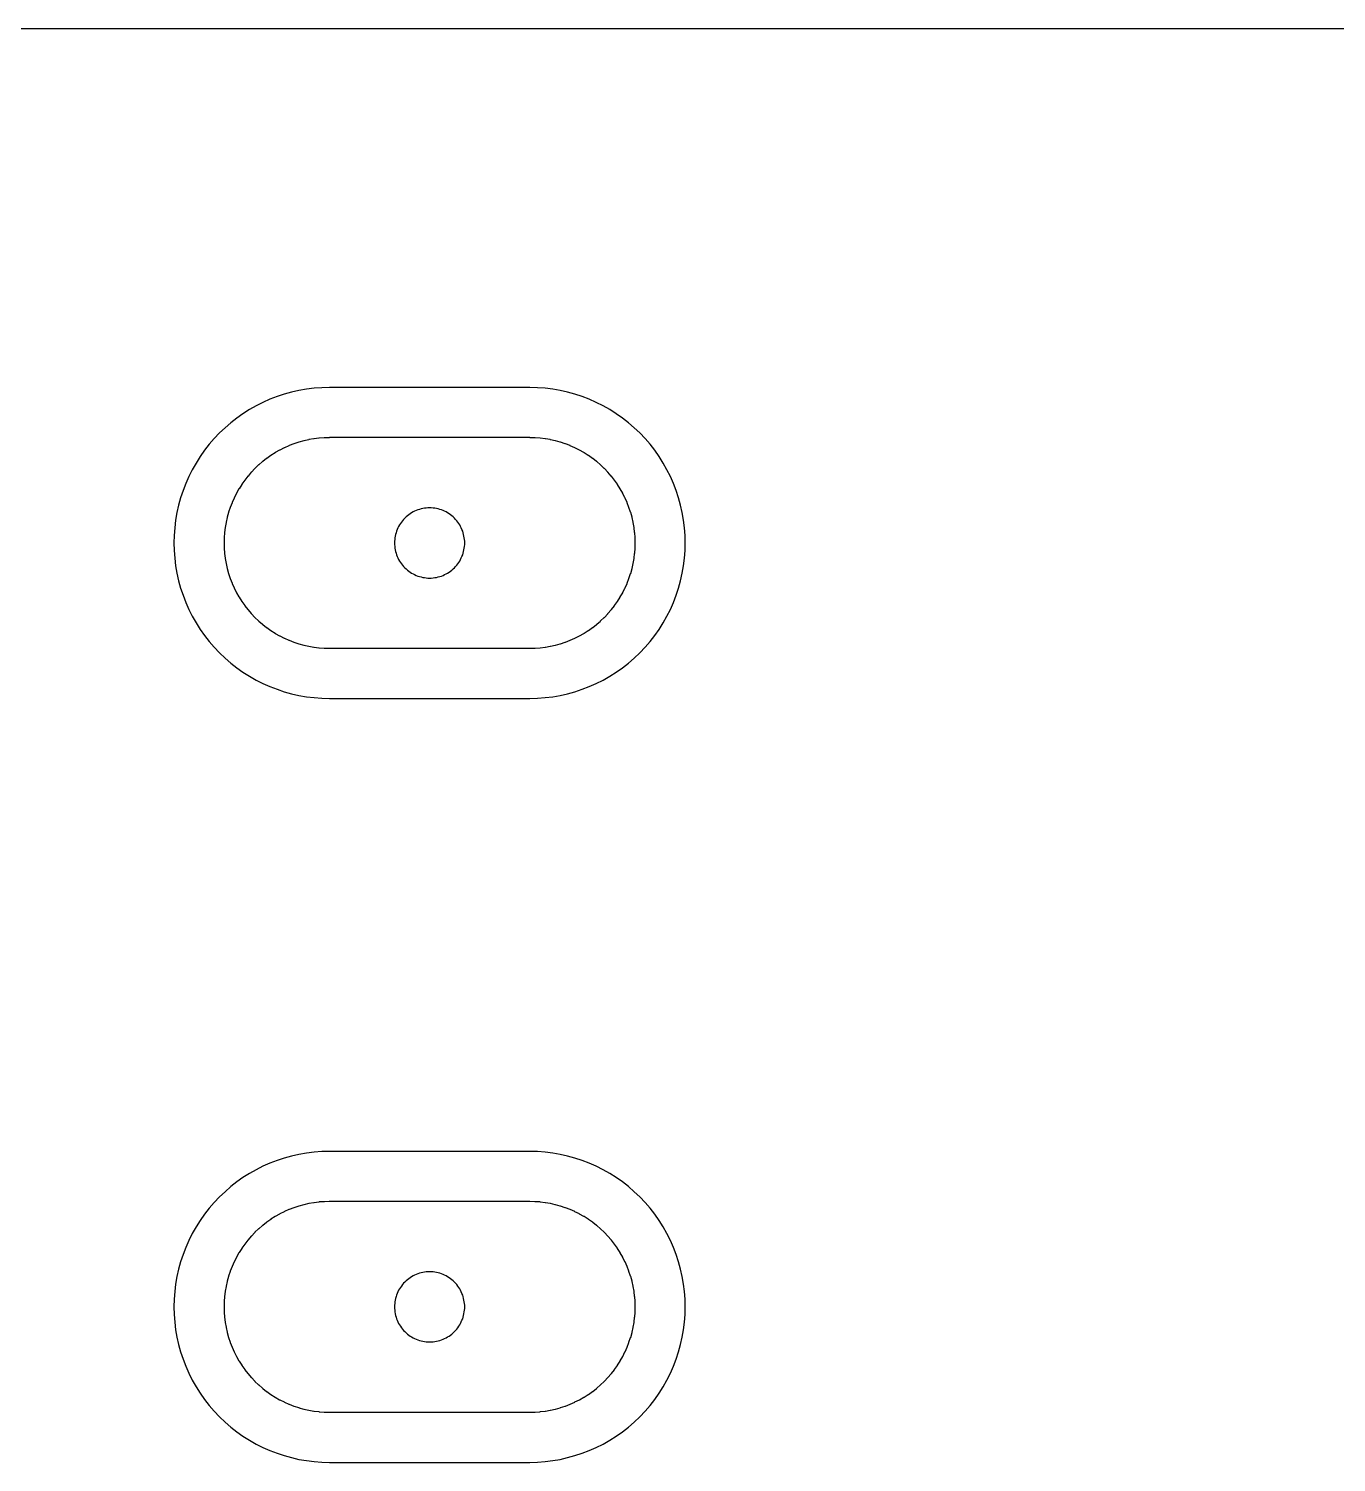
# Model space of a CAD drawing. Header units: millimetres. Extents: x -0.1 to 60, y -80 to 0.1.
# Drawn here: x 16.96 to 30, y -14.25 to 0.05 of the extents above; entities that cross this region are included whole.
import ezdxf

# ---------------------------------------------------------------- set-up
doc = ezdxf.new("R2010")
doc.units = ezdxf.units.MM

msp = doc.modelspace()

# ---------------------------------------------------------------- linework, layer by layer
for points in [[(60, 0.05), (0, 0.05)], [(21.954, -3.529), (19.956, -3.529), (19.879, -3.531), (19.803, -3.537), (19.727, -3.546), (19.652, -3.559), (19.578, -3.576), (19.505, -3.596), (19.433, -3.62), (19.362, -3.647), (19.292, -3.678), (19.224, -3.712), (19.158, -3.75), (19.093, -3.791), (19.031, -3.834), (18.971, -3.881), (18.914, -3.931), (18.858, -3.983), (18.806, -4.039), (18.756, -4.096), (18.709, -4.156), (18.666, -4.218), (18.625, -4.283), (18.587, -4.349), (18.553, -4.417), (18.522, -4.487), (18.495, -4.558), (18.471, -4.63), (18.451, -4.703), (18.434, -4.777), (18.421, -4.852), (18.412, -4.928), (18.406, -5.004), (18.404, -5.08), (18.406, -5.156), (18.412, -5.232), (18.421, -5.308), (18.434, -5.383), (18.451, -5.457), (18.471, -5.53), (18.495, -5.602), (18.522, -5.673), (18.553, -5.743), (18.587, -5.811), (18.625, -5.877), (18.666, -5.942), (18.709, -6.004), (18.756, -6.064), (18.806, -6.121), (18.858, -6.177), (18.914, -6.229), (18.971, -6.279), (19.031, -6.326), (19.093, -6.369), (19.158, -6.41), (19.224, -6.448), (19.292, -6.482), (19.362, -6.513), (19.433, -6.54), (19.505, -6.564), (19.578, -6.584), (19.652, -6.601), (19.727, -6.614), (19.803, -6.623), (19.879, -6.629), (19.956, -6.631), (21.954, -6.631), (22.031, -6.629), (22.107, -6.623), (22.183, -6.614), (22.258, -6.601), (22.332, -6.584), (22.405, -6.564), (22.477, -6.54), (22.548, -6.513), (22.618, -6.482), (22.686, -6.448), (22.752, -6.41), (22.817, -6.369), (22.879, -6.326), (22.939, -6.279), (22.996, -6.229), (23.052, -6.177), (23.104, -6.121), (23.154, -6.064), (23.201, -6.004), (23.244, -5.942), (23.285, -5.877), (23.323, -5.811), (23.357, -5.743), (23.388, -5.673), (23.415, -5.602), (23.439, -5.53), (23.459, -5.457), (23.476, -5.383), (23.489, -5.308), (23.498, -5.232), (23.504, -5.156), (23.506, -5.08), (23.504, -5.004), (23.498, -4.928), (23.489, -4.852), (23.476, -4.777), (23.459, -4.703), (23.439, -4.63), (23.415, -4.558), (23.388, -4.487), (23.357, -4.417), (23.323, -4.349), (23.285, -4.283), (23.244, -4.218), (23.201, -4.156), (23.154, -4.096), (23.104, -4.039), (23.052, -3.983), (22.996, -3.931), (22.939, -3.881), (22.879, -3.834), (22.817, -3.791), (22.752, -3.75), (22.686, -3.712), (22.618, -3.678), (22.548, -3.647), (22.477, -3.62), (22.405, -3.596), (22.332, -3.576), (22.258, -3.559), (22.183, -3.546), (22.107, -3.537), (22.031, -3.531), (21.954, -3.529)], [(21.955, -4.029), (19.955, -4.029), (19.954, -4.03), (19.905, -4.031), (19.902, -4.031), (19.853, -4.034), (19.851, -4.035), (19.802, -4.041), (19.8, -4.041), (19.751, -4.049), (19.749, -4.05), (19.701, -4.061), (19.699, -4.061), (19.651, -4.074), (19.649, -4.075), (19.602, -4.091), (19.6, -4.091), (19.554, -4.109), (19.552, -4.11), (19.507, -4.13), (19.505, -4.131), (19.461, -4.153), (19.459, -4.154), (19.416, -4.178), (19.414, -4.18), (19.372, -4.206), (19.37, -4.207), (19.33, -4.236), (19.328, -4.237), (19.29, -4.267), (19.288, -4.269), (19.25, -4.301), (19.249, -4.302), (19.213, -4.336), (19.211, -4.338), (19.177, -4.374), (19.176, -4.375), (19.144, -4.413), (19.142, -4.415), (19.112, -4.453), (19.111, -4.455), (19.082, -4.495), (19.081, -4.497), (19.055, -4.539), (19.053, -4.541), (19.029, -4.584), (19.028, -4.586), (19.006, -4.63), (19.005, -4.632), (18.985, -4.677), (18.984, -4.679), (18.966, -4.725), (18.966, -4.727), (18.95, -4.774), (18.949, -4.776), (18.936, -4.824), (18.936, -4.826), (18.925, -4.874), (18.924, -4.876), (18.916, -4.925), (18.916, -4.927), (18.91, -4.976), (18.909, -4.978), (18.906, -5.027), (18.906, -5.03), (18.905, -5.079), (18.905, -5.081), (18.906, -5.13), (18.906, -5.133), (18.909, -5.182), (18.91, -5.184), (18.916, -5.233), (18.916, -5.235), (18.924, -5.284), (18.925, -5.286), (18.936, -5.334), (18.936, -5.336), (18.949, -5.384), (18.95, -5.386), (18.966, -5.433), (18.966, -5.435), (18.984, -5.481), (18.985, -5.483), (19.005, -5.528), (19.006, -5.53), (19.028, -5.574), (19.029, -5.576), (19.053, -5.619), (19.055, -5.621), (19.081, -5.663), (19.082, -5.665), (19.111, -5.705), (19.112, -5.707), (19.142, -5.745), (19.144, -5.747), (19.176, -5.785), (19.177, -5.786), (19.211, -5.822), (19.213, -5.824), (19.249, -5.858), (19.25, -5.859), (19.288, -5.891), (19.29, -5.893), (19.328, -5.923), (19.33, -5.924), (19.37, -5.953), (19.372, -5.954), (19.414, -5.98), (19.416, -5.982), (19.459, -6.006), (19.461, -6.007), (19.505, -6.029), (19.507, -6.03), (19.552, -6.05), (19.554, -6.051), (19.6, -6.069), (19.602, -6.069), (19.649, -6.085), (19.651, -6.086), (19.699, -6.099), (19.701, -6.099), (19.749, -6.11), (19.751, -6.111), (19.8, -6.119), (19.802, -6.119), (19.851, -6.125), (19.853, -6.126), (19.902, -6.129), (19.905, -6.129), (19.954, -6.13), (19.955, -6.131), (21.955, -6.131), (21.956, -6.13), (22.005, -6.129), (22.008, -6.129), (22.057, -6.126), (22.059, -6.125), (22.108, -6.119), (22.11, -6.119), (22.159, -6.111), (22.161, -6.11), (22.209, -6.099), (22.211, -6.099), (22.259, -6.086), (22.261, -6.085), (22.308, -6.069), (22.31, -6.069), (22.356, -6.051), (22.358, -6.05), (22.403, -6.03), (22.405, -6.029), (22.449, -6.007), (22.451, -6.006), (22.494, -5.982), (22.496, -5.98), (22.538, -5.954), (22.54, -5.953), (22.58, -5.924), (22.582, -5.923), (22.62, -5.893), (22.622, -5.891), (22.66, -5.859), (22.661, -5.858), (22.697, -5.824), (22.699, -5.822), (22.733, -5.786), (22.734, -5.785), (22.766, -5.747), (22.768, -5.745), (22.798, -5.707), (22.799, -5.705), (22.828, -5.665), (22.829, -5.663), (22.855, -5.621), (22.857, -5.619), (22.881, -5.576), (22.882, -5.574), (22.904, -5.53), (22.905, -5.528), (22.925, -5.483), (22.926, -5.481), (22.944, -5.435), (22.944, -5.433), (22.96, -5.386), (22.961, -5.384), (22.974, -5.336), (22.974, -5.334), (22.985, -5.286), (22.986, -5.284), (22.994, -5.235), (22.994, -5.233), (23, -5.184), (23.001, -5.182), (23.004, -5.133), (23.004, -5.13), (23.005, -5.081), (23.005, -5.079), (23.004, -5.03), (23.004, -5.027), (23.001, -4.978), (23, -4.976), (22.994, -4.927), (22.994, -4.925), (22.986, -4.876), (22.985, -4.874), (22.974, -4.826), (22.974, -4.824), (22.961, -4.776), (22.96, -4.774), (22.944, -4.727), (22.944, -4.725), (22.926, -4.679), (22.925, -4.677), (22.905, -4.632), (22.904, -4.63), (22.882, -4.586), (22.881, -4.584), (22.857, -4.541), (22.855, -4.539), (22.829, -4.497), (22.828, -4.495), (22.799, -4.455), (22.798, -4.453), (22.768, -4.415), (22.766, -4.413), (22.734, -4.375), (22.733, -4.374), (22.699, -4.338), (22.697, -4.336), (22.661, -4.302), (22.66, -4.301), (22.622, -4.269), (22.62, -4.267), (22.582, -4.237), (22.58, -4.236), (22.54, -4.207), (22.538, -4.206), (22.496, -4.18), (22.494, -4.178), (22.451, -4.154), (22.449, -4.153), (22.405, -4.131), (22.403, -4.13), (22.358, -4.11), (22.356, -4.109), (22.31, -4.091), (22.308, -4.091), (22.261, -4.075), (22.259, -4.074), (22.211, -4.061), (22.209, -4.061), (22.161, -4.05), (22.159, -4.049), (22.11, -4.041), (22.108, -4.041), (22.059, -4.035), (22.057, -4.034), (22.008, -4.031), (22.005, -4.031), (21.956, -4.03), (21.955, -4.029)], [(21.305, -5.08), (21.305, -5.063), (21.303, -5.046), (21.301, -5.029), (21.298, -5.012), (21.294, -4.995), (21.29, -4.978), (21.285, -4.962), (21.278, -4.946), (21.271, -4.93), (21.264, -4.915), (21.255, -4.9), (21.246, -4.886), (21.236, -4.872), (21.226, -4.858), (21.214, -4.845), (21.202, -4.833), (21.19, -4.821), (21.177, -4.809), (21.163, -4.799), (21.149, -4.789), (21.135, -4.78), (21.12, -4.771), (21.105, -4.764), (21.089, -4.757), (21.073, -4.75), (21.057, -4.745), (21.04, -4.741), (21.023, -4.737), (21.006, -4.734), (20.989, -4.732), (20.972, -4.73), (20.955, -4.73), (20.938, -4.73), (20.921, -4.732), (20.904, -4.734), (20.887, -4.737), (20.87, -4.741), (20.853, -4.745), (20.837, -4.75), (20.821, -4.757), (20.805, -4.764), (20.79, -4.771), (20.775, -4.78), (20.761, -4.789), (20.747, -4.799), (20.733, -4.809), (20.72, -4.821), (20.708, -4.833), (20.696, -4.845), (20.684, -4.858), (20.674, -4.872), (20.664, -4.886), (20.655, -4.9), (20.646, -4.915), (20.639, -4.93), (20.632, -4.946), (20.625, -4.962), (20.62, -4.978), (20.616, -4.995), (20.612, -5.012), (20.609, -5.029), (20.607, -5.046), (20.605, -5.063), (20.605, -5.08), (20.605, -5.097), (20.607, -5.114), (20.609, -5.131), (20.612, -5.148), (20.616, -5.165), (20.62, -5.182), (20.625, -5.198), (20.632, -5.214), (20.639, -5.23), (20.646, -5.245), (20.655, -5.26), (20.664, -5.274), (20.674, -5.288), (20.684, -5.302), (20.696, -5.315), (20.708, -5.327), (20.72, -5.339), (20.733, -5.351), (20.747, -5.361), (20.761, -5.371), (20.775, -5.38), (20.79, -5.389), (20.805, -5.396), (20.821, -5.403), (20.837, -5.41), (20.853, -5.415), (20.87, -5.419), (20.887, -5.423), (20.904, -5.426), (20.921, -5.428), (20.938, -5.43), (20.955, -5.43), (20.972, -5.43), (20.989, -5.428), (21.006, -5.426), (21.023, -5.423), (21.04, -5.419), (21.057, -5.415), (21.073, -5.41), (21.089, -5.403), (21.105, -5.396), (21.12, -5.389), (21.135, -5.38), (21.149, -5.371), (21.163, -5.361), (21.177, -5.351), (21.19, -5.339), (21.202, -5.327), (21.214, -5.315), (21.226, -5.302), (21.236, -5.288), (21.246, -5.274), (21.255, -5.26), (21.264, -5.245), (21.271, -5.23), (21.278, -5.214), (21.285, -5.198), (21.29, -5.182), (21.294, -5.165), (21.298, -5.148), (21.301, -5.131), (21.303, -5.114), (21.305, -5.097), (21.305, -5.08)], [(21.954, -11.149), (19.956, -11.149), (19.879, -11.151), (19.803, -11.157), (19.727, -11.166), (19.652, -11.179), (19.578, -11.196), (19.505, -11.216), (19.433, -11.24), (19.362, -11.267), (19.292, -11.298), (19.224, -11.332), (19.158, -11.37), (19.093, -11.411), (19.031, -11.454), (18.971, -11.501), (18.914, -11.551), (18.858, -11.603), (18.806, -11.659), (18.756, -11.716), (18.709, -11.776), (18.666, -11.838), (18.625, -11.903), (18.587, -11.969), (18.553, -12.037), (18.522, -12.107), (18.495, -12.178), (18.471, -12.25), (18.451, -12.323), (18.434, -12.397), (18.421, -12.472), (18.412, -12.548), (18.406, -12.624), (18.404, -12.7), (18.406, -12.776), (18.412, -12.852), (18.421, -12.928), (18.434, -13.003), (18.451, -13.077), (18.471, -13.15), (18.495, -13.222), (18.522, -13.293), (18.553, -13.363), (18.587, -13.431), (18.625, -13.497), (18.666, -13.562), (18.709, -13.624), (18.756, -13.684), (18.806, -13.741), (18.858, -13.797), (18.914, -13.849), (18.971, -13.899), (19.031, -13.946), (19.093, -13.989), (19.158, -14.03), (19.224, -14.068), (19.292, -14.102), (19.362, -14.133), (19.433, -14.16), (19.505, -14.184), (19.578, -14.204), (19.652, -14.221), (19.727, -14.234), (19.803, -14.243), (19.879, -14.249), (19.956, -14.251), (21.954, -14.251), (22.031, -14.249), (22.107, -14.243), (22.183, -14.234), (22.258, -14.221), (22.332, -14.204), (22.405, -14.184), (22.477, -14.16), (22.548, -14.133), (22.618, -14.102), (22.686, -14.068), (22.752, -14.03), (22.817, -13.989), (22.879, -13.946), (22.939, -13.899), (22.996, -13.849), (23.052, -13.797), (23.104, -13.741), (23.154, -13.684), (23.201, -13.624), (23.244, -13.562), (23.285, -13.497), (23.323, -13.431), (23.357, -13.363), (23.388, -13.293), (23.415, -13.222), (23.439, -13.15), (23.459, -13.077), (23.476, -13.003), (23.489, -12.928), (23.498, -12.852), (23.504, -12.776), (23.506, -12.7), (23.504, -12.624), (23.498, -12.548), (23.489, -12.472), (23.476, -12.397), (23.459, -12.323), (23.439, -12.25), (23.415, -12.178), (23.388, -12.107), (23.357, -12.037), (23.323, -11.969), (23.285, -11.903), (23.244, -11.838), (23.201, -11.776), (23.154, -11.716), (23.104, -11.659), (23.052, -11.603), (22.996, -11.551), (22.939, -11.501), (22.879, -11.454), (22.817, -11.411), (22.752, -11.37), (22.686, -11.332), (22.618, -11.298), (22.548, -11.267), (22.477, -11.24), (22.405, -11.216), (22.332, -11.196), (22.258, -11.179), (22.183, -11.166), (22.107, -11.157), (22.031, -11.151), (21.954, -11.149)], [(21.955, -11.649), (19.955, -11.649), (19.954, -11.65), (19.905, -11.651), (19.902, -11.651), (19.853, -11.654), (19.851, -11.655), (19.802, -11.661), (19.8, -11.661), (19.751, -11.669), (19.749, -11.67), (19.701, -11.681), (19.699, -11.681), (19.651, -11.694), (19.649, -11.695), (19.602, -11.711), (19.6, -11.711), (19.554, -11.729), (19.552, -11.73), (19.507, -11.75), (19.505, -11.751), (19.461, -11.773), (19.459, -11.774), (19.416, -11.798), (19.414, -11.8), (19.372, -11.826), (19.37, -11.827), (19.33, -11.856), (19.328, -11.857), (19.29, -11.887), (19.288, -11.889), (19.25, -11.921), (19.249, -11.922), (19.213, -11.956), (19.211, -11.958), (19.177, -11.994), (19.176, -11.995), (19.144, -12.033), (19.142, -12.035), (19.112, -12.073), (19.111, -12.075), (19.082, -12.115), (19.081, -12.117), (19.055, -12.159), (19.053, -12.161), (19.029, -12.204), (19.028, -12.206), (19.006, -12.25), (19.005, -12.252), (18.985, -12.297), (18.984, -12.299), (18.966, -12.345), (18.966, -12.347), (18.95, -12.394), (18.949, -12.396), (18.936, -12.444), (18.936, -12.446), (18.925, -12.494), (18.924, -12.496), (18.916, -12.545), (18.916, -12.547), (18.91, -12.596), (18.909, -12.598), (18.906, -12.647), (18.906, -12.65), (18.905, -12.699), (18.905, -12.701), (18.906, -12.75), (18.906, -12.753), (18.909, -12.802), (18.91, -12.804), (18.916, -12.853), (18.916, -12.855), (18.924, -12.904), (18.925, -12.906), (18.936, -12.954), (18.936, -12.956), (18.949, -13.004), (18.95, -13.006), (18.966, -13.053), (18.966, -13.055), (18.984, -13.101), (18.985, -13.103), (19.005, -13.148), (19.006, -13.15), (19.028, -13.194), (19.029, -13.196), (19.053, -13.239), (19.055, -13.241), (19.081, -13.283), (19.082, -13.285), (19.111, -13.325), (19.112, -13.327), (19.142, -13.365), (19.144, -13.367), (19.176, -13.405), (19.177, -13.406), (19.211, -13.442), (19.213, -13.444), (19.249, -13.478), (19.25, -13.479), (19.288, -13.511), (19.29, -13.513), (19.328, -13.543), (19.33, -13.544), (19.37, -13.573), (19.372, -13.574), (19.414, -13.6), (19.416, -13.602), (19.459, -13.626), (19.461, -13.627), (19.505, -13.649), (19.507, -13.65), (19.552, -13.67), (19.554, -13.671), (19.6, -13.689), (19.602, -13.689), (19.649, -13.705), (19.651, -13.706), (19.699, -13.719), (19.701, -13.719), (19.749, -13.73), (19.751, -13.731), (19.8, -13.739), (19.802, -13.739), (19.851, -13.745), (19.853, -13.746), (19.902, -13.749), (19.905, -13.749), (19.954, -13.75), (19.955, -13.751), (21.955, -13.751), (21.956, -13.75), (22.005, -13.749), (22.008, -13.749), (22.057, -13.746), (22.059, -13.745), (22.108, -13.739), (22.11, -13.739), (22.159, -13.731), (22.161, -13.73), (22.209, -13.719), (22.211, -13.719), (22.259, -13.706), (22.261, -13.705), (22.308, -13.689), (22.31, -13.689), (22.356, -13.671), (22.358, -13.67), (22.403, -13.65), (22.405, -13.649), (22.449, -13.627), (22.451, -13.626), (22.494, -13.602), (22.496, -13.6), (22.538, -13.574), (22.54, -13.573), (22.58, -13.544), (22.582, -13.543), (22.62, -13.513), (22.622, -13.511), (22.66, -13.479), (22.661, -13.478), (22.697, -13.444), (22.699, -13.442), (22.733, -13.406), (22.734, -13.405), (22.766, -13.367), (22.768, -13.365), (22.798, -13.327), (22.799, -13.325), (22.828, -13.285), (22.829, -13.283), (22.855, -13.241), (22.857, -13.239), (22.881, -13.196), (22.882, -13.194), (22.904, -13.15), (22.905, -13.148), (22.925, -13.103), (22.926, -13.101), (22.944, -13.055), (22.944, -13.053), (22.96, -13.006), (22.961, -13.004), (22.974, -12.956), (22.974, -12.954), (22.985, -12.906), (22.986, -12.904), (22.994, -12.855), (22.994, -12.853), (23, -12.804), (23.001, -12.802), (23.004, -12.753), (23.004, -12.75), (23.005, -12.701), (23.005, -12.699), (23.004, -12.65), (23.004, -12.647), (23.001, -12.598), (23, -12.596), (22.994, -12.547), (22.994, -12.545), (22.986, -12.496), (22.985, -12.494), (22.974, -12.446), (22.974, -12.444), (22.961, -12.396), (22.96, -12.394), (22.944, -12.347), (22.944, -12.345), (22.926, -12.299), (22.925, -12.297), (22.905, -12.252), (22.904, -12.25), (22.882, -12.206), (22.881, -12.204), (22.857, -12.161), (22.855, -12.159), (22.829, -12.117), (22.828, -12.115), (22.799, -12.075), (22.798, -12.073), (22.768, -12.035), (22.766, -12.033), (22.734, -11.995), (22.733, -11.994), (22.699, -11.958), (22.697, -11.956), (22.661, -11.922), (22.66, -11.921), (22.622, -11.889), (22.62, -11.887), (22.582, -11.857), (22.58, -11.856), (22.54, -11.827), (22.538, -11.826), (22.496, -11.8), (22.494, -11.798), (22.451, -11.774), (22.449, -11.773), (22.405, -11.751), (22.403, -11.75), (22.358, -11.73), (22.356, -11.729), (22.31, -11.711), (22.308, -11.711), (22.261, -11.695), (22.259, -11.694), (22.211, -11.681), (22.209, -11.681), (22.161, -11.67), (22.159, -11.669), (22.11, -11.661), (22.108, -11.661), (22.059, -11.655), (22.057, -11.654), (22.008, -11.651), (22.005, -11.651), (21.956, -11.65), (21.955, -11.649)], [(21.305, -12.7), (21.305, -12.683), (21.303, -12.666), (21.301, -12.649), (21.298, -12.632), (21.294, -12.615), (21.29, -12.598), (21.285, -12.582), (21.278, -12.566), (21.271, -12.55), (21.264, -12.535), (21.255, -12.52), (21.246, -12.506), (21.236, -12.492), (21.226, -12.478), (21.214, -12.465), (21.202, -12.453), (21.19, -12.441), (21.177, -12.429), (21.163, -12.419), (21.149, -12.409), (21.135, -12.4), (21.12, -12.391), (21.105, -12.384), (21.089, -12.377), (21.073, -12.37), (21.057, -12.365), (21.04, -12.361), (21.023, -12.357), (21.006, -12.354), (20.989, -12.352), (20.972, -12.35), (20.955, -12.35), (20.938, -12.35), (20.921, -12.352), (20.904, -12.354), (20.887, -12.357), (20.87, -12.361), (20.853, -12.365), (20.837, -12.37), (20.821, -12.377), (20.805, -12.384), (20.79, -12.391), (20.775, -12.4), (20.761, -12.409), (20.747, -12.419), (20.733, -12.429), (20.72, -12.441), (20.708, -12.453), (20.696, -12.465), (20.684, -12.478), (20.674, -12.492), (20.664, -12.506), (20.655, -12.52), (20.646, -12.535), (20.639, -12.55), (20.632, -12.566), (20.625, -12.582), (20.62, -12.598), (20.616, -12.615), (20.612, -12.632), (20.609, -12.649), (20.607, -12.666), (20.605, -12.683), (20.605, -12.7), (20.605, -12.717), (20.607, -12.734), (20.609, -12.751), (20.612, -12.768), (20.616, -12.785), (20.62, -12.802), (20.625, -12.818), (20.632, -12.834), (20.639, -12.85), (20.646, -12.865), (20.655, -12.88), (20.664, -12.894), (20.674, -12.908), (20.684, -12.922), (20.696, -12.935), (20.708, -12.947), (20.72, -12.959), (20.733, -12.971), (20.747, -12.981), (20.761, -12.991), (20.775, -13), (20.79, -13.009), (20.805, -13.016), (20.821, -13.023), (20.837, -13.03), (20.853, -13.035), (20.87, -13.039), (20.887, -13.043), (20.904, -13.046), (20.921, -13.048), (20.938, -13.05), (20.955, -13.05), (20.972, -13.05), (20.989, -13.048), (21.006, -13.046), (21.023, -13.043), (21.04, -13.039), (21.057, -13.035), (21.073, -13.03), (21.089, -13.023), (21.105, -13.016), (21.12, -13.009), (21.135, -13), (21.149, -12.991), (21.163, -12.981), (21.177, -12.971), (21.19, -12.959), (21.202, -12.947), (21.214, -12.935), (21.226, -12.922), (21.236, -12.908), (21.246, -12.894), (21.255, -12.88), (21.264, -12.865), (21.271, -12.85), (21.278, -12.834), (21.285, -12.818), (21.29, -12.802), (21.294, -12.785), (21.298, -12.768), (21.301, -12.751), (21.303, -12.734), (21.305, -12.717), (21.305, -12.7)]]:
    msp.add_lwpolyline(points)

doc.saveas('drawing.dxf')
